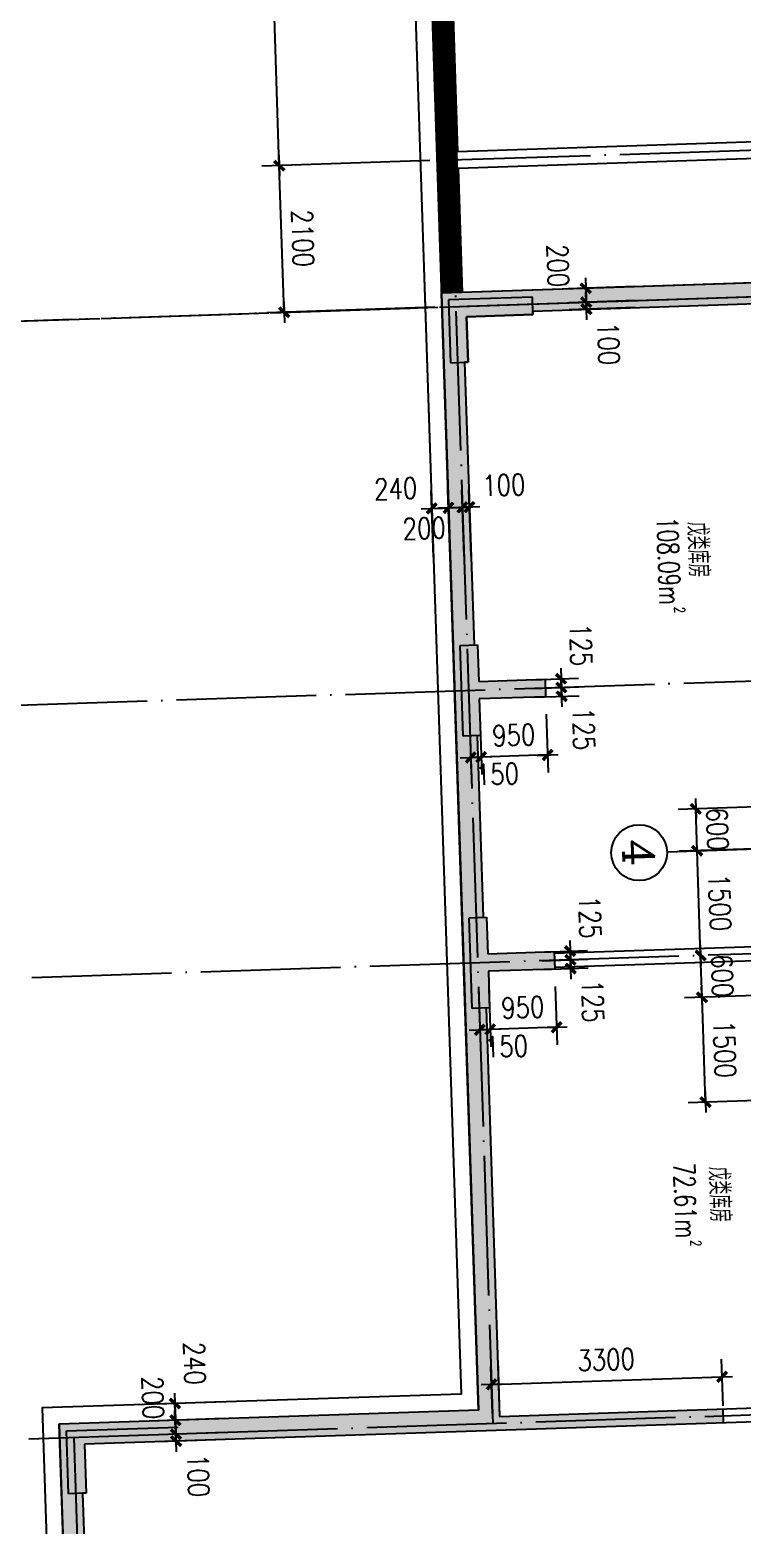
# Model space of a CAD drawing. Extents: x 634182 to 802382, y -1101880 to -864080.
# Drawn here: x 648842 to 659032, y -983810 to -962407 of the extents above; entities that cross this region are included whole.
import ezdxf
from ezdxf.enums import TextEntityAlignment as Align

# ---------------------------------------------------------------- set-up
doc = ezdxf.new("R2010")
doc.units = 0
doc.header["$LTSCALE"] = 1000
doc.header["$MEASUREMENT"] = 0
doc.linetypes.add('DOTE', pattern=[2.42, 2, -0.2, 0.02, -0.2])
doc.layers.get('0').update_dxf_attribs({"linetype": 'CONTINUOUS'})
doc.layers.get('DEFPOINTS').update_dxf_attribs({"linetype": 'CONTINUOUS'})
for name, color, linetype in [('21', 21, 'CONTINUOUS'), ('210', 4, 'CONTINUOUS'), ('AXIS', 3, 'CONTINUOUS'), ('AXIS_TEXT', 7, 'CONTINUOUS'), ('DOTE', 1, 'DOTE'), ('PUB_DIM', 3, 'CONTINUOUS'), ('TEXT1', 7, 'CONTINUOUS'), ('WALL', 191, 'CONTINUOUS')]:
    doc.layers.add(name, color=color, linetype=linetype)
doc.styles.add('COMPLEX', font='COMPLEX')
doc.styles.add('DIM_FONT', font='simplex.shx', dxfattribs={"width": 0.8})
doc.styles.add('Z', font='romans', dxfattribs={"width": 0.8, "bigfont": 'z'})
doc.dimstyles.new('DIMN', dxfattribs={"dimtxt": 300, "dimasz": 1, "dimexe": 250, "dimexo": 300, "dimgap": 150, "dimtad": 1, "dimdec": 0, "dimzin": 0, "dimdsep": 46, "dimtxsty": 'DIM_FONT', "dimblk": '_DIMX', "dimblk1": '_DIMX', "dimblk2": '_DIMX', "dimcen": 2.5, "dimclrt": 7, "dimadec": 0, "dimazin": 0, "dimtfac": 1, "dimtdec": 0, "dimtix": 1, "dimtmove": 2, "dimatfit": 3, "dimldrblk": '_DIMX', "dimfxl": 0, "dimtolj": 1, "dimtzin": 0, "dimarcsym": 0})

# ---------------------------------------------------------------- blocks, each defined once
blk = doc.blocks.new('_DIMX')
blk.add_line((-150, 0), (150, 0))
at = {"const_width": 50}
blk.add_lwpolyline([(-70, -70), (70, 70)], dxfattribs=at)
blk = doc.blocks.new('*D1071')
at = {"color": 0, "linetype": 'ByBlock'}
for p, q in [((647566, -966172), (644767, -966264)), ((646624, -1014708), (645017, -966257)), ((649173, -1014625), (646375, -1014718))]:
    blk.add_line(p, q, dxfattribs=at)
at = {"layer": 'DEFPOINTS', "color": 0, "linetype": 'ByBlock'}
for p in [(645017, -966256), (647866, -966162, -285), (649473, -1014615, -285)]:
    blk.add_point(p, dxfattribs=at)
at = {"color": 0, "linetype": 'ByBlock'}
for p, rotation in [((645017, -966256), 91.90000000000002), ((646624, -1014709), 271.9)]:
    blk.add_blockref('_DIMX', p, dxfattribs=dict(at, rotation=rotation))
at = {"color": 7, "linetype": 'ByBlock', "insert": (646121, -990473), "char_height": 300, "attachment_point": 5, "rotation": 271.9, "style": 'DIM_FONT'}
blk.add_mtext('\\A1;48480', dxfattribs=at)
blk = doc.blocks.new('_AXISO')
blk.add_circle((0, 0), 0.5)
at = {"layer": 'AXIS_TEXT', "style": 'COMPLEX', "width": 1.041667}
blk.add_attdef('A', text='', height=0.56, dxfattribs=at).set_placement((-0.25, -0.28), (0.25, -0.28), align=Align.FIT)
blk = doc.blocks.new('*D1085')
at = {"color": 0, "linetype": 'ByBlock'}
for p, q in [((659916, -976208), (658209, -976264)), ((658509, -977754), (658459, -976257)), ((659966, -977707), (658259, -977763))]:
    blk.add_line(p, q, dxfattribs=at)
at = {"layer": 'DEFPOINTS', "color": 0, "linetype": 'ByBlock'}
for p in [(660216, -976198, -285), (658459, -976256), (660266, -977697, -285)]:
    blk.add_point(p, dxfattribs=at)
at = {"color": 0, "linetype": 'ByBlock'}
for p, rotation in [((658459, -976256), 91.90000000000002), ((658509, -977755), 271.9)]:
    blk.add_blockref('_DIMX', p, dxfattribs=dict(at, rotation=rotation))
at = {"color": 7, "linetype": 'ByBlock', "insert": (658784, -976996), "char_height": 300, "attachment_point": 5, "rotation": 271.9, "style": 'DIM_FONT'}
blk.add_mtext('\\A1;1500', dxfattribs=at)
blk = doc.blocks.new('*D1102')
at = {"color": 0, "linetype": 'ByBlock'}
for p, q in [((657502, -966282), (656552, -966314)), ((656802, -966304), (656802, -966303)), ((656802, -966305), (656805, -966405)), ((656802, -966305), (656805, -966405)), ((657505, -966382), (656556, -966414)), ((656805, -966406), (656805, -966407))]:
    blk.add_line(p, q, dxfattribs=at)
at = {"layer": 'DEFPOINTS', "color": 0, "linetype": 'ByBlock'}
for p in [(657802, -966272), (656805, -966405), (657805, -966372)]:
    blk.add_point(p, dxfattribs=at)
at = {"color": 0, "linetype": 'ByBlock'}
for p, rotation in [((656802, -966305), 271.8999999997575), ((656805, -966405), 91.89999999975744)]:
    blk.add_blockref('_DIMX', p, dxfattribs=dict(at, rotation=rotation))
at = {"color": 7, "linetype": 'ByBlock', "insert": (657122, -966897), "char_height": 300, "attachment_point": 5, "rotation": 271.9, "style": 'DIM_FONT'}
blk.add_mtext('\\A1;100', dxfattribs=at)
blk = doc.blocks.new('*D1103')
at = {"color": 0, "linetype": 'ByBlock'}
for p, q in [((657495, -966082), (656546, -966114)), ((656795, -966105), (656795, -966104)), ((656795, -966106), (656802, -966305)), ((656795, -966106), (656802, -966305)), ((657502, -966282), (656552, -966314)), ((656802, -966306), (656802, -966307))]:
    blk.add_line(p, q, dxfattribs=at)
at = {"layer": 'DEFPOINTS', "color": 0, "linetype": 'ByBlock'}
for p in [(657795, -966072), (656802, -966305), (657802, -966272)]:
    blk.add_point(p, dxfattribs=at)
at = {"color": 0, "linetype": 'ByBlock'}
for p, rotation in [((656795, -966106), 271.9000000000187), ((656802, -966305), 91.9000000000187)]:
    blk.add_blockref('_DIMX', p, dxfattribs=dict(at, rotation=rotation))
at = {"color": 7, "linetype": 'ByBlock', "insert": (656397, -965781), "char_height": 300, "attachment_point": 5, "rotation": 271.9, "style": 'DIM_FONT'}
blk.add_mtext('\\A1;200', dxfattribs=at)
blk = doc.blocks.new('*D1119')
at = {"color": 0, "linetype": 'ByBlock'}
for p, q in [((658439, -975655), (658439, -975654)), ((658459, -976256), (658439, -975656)), ((658670, -975649), (658689, -975648)), ((658459, -976257), (658459, -976258)), ((658690, -976248), (658709, -976248))]:
    blk.add_line(p, q, dxfattribs=at)
at = {"layer": 'DEFPOINTS', "color": 0, "linetype": 'ByBlock'}
for p in [(658370, -975659, -285), (658439, -975656), (658390, -976258, -285)]:
    blk.add_point(p, dxfattribs=at)
at = {"color": 0, "linetype": 'ByBlock'}
for p, rotation in [((658439, -975656), 271.9), ((658459, -976256), 91.90000000000002)]:
    blk.add_blockref('_DIMX', p, dxfattribs=dict(at, rotation=rotation))
at = {"color": 7, "linetype": 'ByBlock', "insert": (658749, -975946), "char_height": 300, "attachment_point": 5, "rotation": 271.9, "style": 'DIM_FONT'}
blk.add_mtext('\\A1;600', dxfattribs=at)
blk = doc.blocks.new('*D1120')
at = {"color": 0, "linetype": 'ByBlock'}
for p, q in [((659827, -973509), (658120, -973566)), ((658369, -973556), (658369, -973555)), ((658389, -974157), (658369, -973557)), ((659847, -974109), (658139, -974165)), ((658389, -974158), (658389, -974159))]:
    blk.add_line(p, q, dxfattribs=at)
at = {"layer": 'DEFPOINTS', "color": 0, "linetype": 'ByBlock'}
for p in [(658369, -973557), (660127, -973499, -285), (660147, -974099, -285)]:
    blk.add_point(p, dxfattribs=at)
at = {"color": 0, "linetype": 'ByBlock'}
for p, rotation in [((658369, -973557), 271.9), ((658389, -974157), 91.90000000000002)]:
    blk.add_blockref('_DIMX', p, dxfattribs=dict(at, rotation=rotation))
at = {"color": 7, "linetype": 'ByBlock', "insert": (658679, -973847), "char_height": 300, "attachment_point": 5, "rotation": 271.9, "style": 'DIM_FONT'}
blk.add_mtext('\\A1;600', dxfattribs=at)
blk = doc.blocks.new('*D1121')
at = {"color": 0, "linetype": 'ByBlock'}
for p, q in [((658439, -975655), (658389, -974158)), ((658620, -974149), (658639, -974149)), ((658670, -975649), (658689, -975648))]:
    blk.add_line(p, q, dxfattribs=at)
at = {"layer": 'DEFPOINTS', "color": 0, "linetype": 'ByBlock'}
for p in [(658320, -974159, -285), (658389, -974157), (658370, -975659, -285)]:
    blk.add_point(p, dxfattribs=at)
at = {"color": 0, "linetype": 'ByBlock'}
for p, rotation in [((658389, -974157), 91.90000000000002), ((658439, -975656), 271.9)]:
    blk.add_blockref('_DIMX', p, dxfattribs=dict(at, rotation=rotation))
at = {"color": 7, "linetype": 'ByBlock', "insert": (658714, -974897), "char_height": 300, "attachment_point": 5, "rotation": 271.9, "style": 'DIM_FONT'}
blk.add_mtext('\\A1;1500', dxfattribs=at)
blk = doc.blocks.new('*D1135')
at = {"color": 0, "linetype": 'ByBlock'}
for p, q in [((655281, -972233), (655308, -973067)), ((656230, -972202), (656258, -973036)), ((656249, -972786), (655301, -972817))]:
    blk.add_line(p, q, dxfattribs=at)
at = {"layer": 'DEFPOINTS', "color": 0, "linetype": 'ByBlock'}
for p in [(656220, -971902), (655271, -971933), (655300, -972817)]:
    blk.add_point(p, dxfattribs=at)
at = {"color": 0, "linetype": 'ByBlock'}
for p, rotation in [((655300, -972817), 181.9000000000048), ((656250, -972786), 1.900000000004853)]:
    blk.add_blockref('_DIMX', p, dxfattribs=dict(at, rotation=rotation))
at = {"color": 7, "linetype": 'ByBlock', "insert": (655765, -972502), "char_height": 300, "attachment_point": 5, "rotation": 1.9, "style": 'DIM_FONT'}
blk.add_mtext('\\A1;950', dxfattribs=at)
blk = doc.blocks.new('*D1136')
at = {"color": 0, "linetype": 'ByBlock'}
for p, q in [((656036, -971709), (656692, -971687)), ((656442, -971694), (656442, -971693)), ((656442, -971695), (656446, -971820)), ((656442, -971695), (656446, -971820)), ((656041, -971834), (656696, -971812)), ((656446, -971821), (656447, -971822))]:
    blk.add_line(p, q, dxfattribs=at)
at = {"layer": 'DEFPOINTS', "color": 0, "linetype": 'ByBlock'}
for p in [(655737, -971719), (655741, -971844), (656446, -971820)]:
    blk.add_point(p, dxfattribs=at)
at = {"color": 0, "linetype": 'ByBlock'}
for p, rotation in [((656442, -971695), 271.8999999999724), ((656446, -971820), 91.89999999997241)]:
    blk.add_blockref('_DIMX', p, dxfattribs=dict(at, rotation=rotation))
at = {"color": 7, "linetype": 'ByBlock', "insert": (656726, -971209), "char_height": 300, "attachment_point": 5, "rotation": 271.9, "style": 'DIM_FONT'}
blk.add_mtext('\\A1;125', dxfattribs=at)
blk = doc.blocks.new('*D1137')
at = {"color": 0, "linetype": 'ByBlock'}
for p, q in [((656041, -971834), (656696, -971812)), ((656446, -971819), (656446, -971818)), ((656446, -971820), (656451, -971945)), ((656446, -971820), (656451, -971945)), ((656045, -971959), (656700, -971937)), ((656451, -971946), (656451, -971947))]:
    blk.add_line(p, q, dxfattribs=at)
at = {"layer": 'DEFPOINTS', "color": 0, "linetype": 'ByBlock'}
for p in [(655741, -971844), (655745, -971969), (656451, -971945)]:
    blk.add_point(p, dxfattribs=at)
at = {"color": 0, "linetype": 'ByBlock'}
for p, rotation in [((656446, -971820), 271.8999999999924), ((656451, -971945), 91.89999999999235)]:
    blk.add_blockref('_DIMX', p, dxfattribs=dict(at, rotation=rotation))
at = {"color": 7, "linetype": 'ByBlock', "insert": (656766, -972412), "char_height": 300, "attachment_point": 5, "rotation": 271.9, "style": 'DIM_FONT'}
blk.add_mtext('\\A1;125', dxfattribs=at)
blk = doc.blocks.new('*D1138')
at = {"color": 0, "linetype": 'ByBlock'}
for p, q in [((656166, -975607), (656821, -975585)), ((656170, -975732), (656825, -975710)), ((656571, -975592), (656571, -975591)), ((656571, -975593), (656576, -975718)), ((656571, -975593), (656576, -975718)), ((656576, -975719), (656576, -975720))]:
    blk.add_line(p, q, dxfattribs=at)
at = {"layer": 'DEFPOINTS', "color": 0, "linetype": 'ByBlock'}
for p in [(655866, -975616), (655870, -975742), (656576, -975718)]:
    blk.add_point(p, dxfattribs=at)
at = {"color": 0, "linetype": 'ByBlock'}
for p, rotation in [((656571, -975593), 271.8999999999497), ((656576, -975718), 91.89999999994966)]:
    blk.add_blockref('_DIMX', p, dxfattribs=dict(at, rotation=rotation))
at = {"color": 7, "linetype": 'ByBlock', "insert": (656856, -975107), "char_height": 300, "attachment_point": 5, "rotation": 271.9, "style": 'DIM_FONT'}
blk.add_mtext('\\A1;125', dxfattribs=at)
blk = doc.blocks.new('*D1139')
at = {"color": 0, "linetype": 'ByBlock'}
for p, q in [((656170, -975732), (656825, -975710)), ((656576, -975717), (656576, -975716)), ((656576, -975718), (656580, -975843)), ((656576, -975718), (656580, -975843)), ((656174, -975856), (656830, -975835)), ((656580, -975844), (656580, -975845))]:
    blk.add_line(p, q, dxfattribs=at)
at = {"layer": 'DEFPOINTS', "color": 0, "linetype": 'ByBlock'}
for p in [(655870, -975742), (655874, -975866), (656580, -975843)]:
    blk.add_point(p, dxfattribs=at)
at = {"color": 0, "linetype": 'ByBlock'}
for p, rotation in [((656576, -975718), 271.8999999998408), ((656580, -975843), 91.89999999984079)]:
    blk.add_blockref('_DIMX', p, dxfattribs=dict(at, rotation=rotation))
at = {"color": 7, "linetype": 'ByBlock', "insert": (656895, -976310), "char_height": 300, "attachment_point": 5, "rotation": 271.9, "style": 'DIM_FONT'}
blk.add_mtext('\\A1;125', dxfattribs=at)
blk = doc.blocks.new('*D1164')
at = {"color": 0, "linetype": 'ByBlock'}
for p, q in [((655131, -972238), (655158, -973072)), ((655281, -972233), (655308, -973067)), ((655149, -972822), (655148, -972822)), ((655150, -972822), (655300, -972817)), ((655150, -972822), (655300, -972817)), ((655301, -972817), (655302, -972817))]:
    blk.add_line(p, q, dxfattribs=at)
at = {"layer": 'DEFPOINTS', "color": 0, "linetype": 'ByBlock'}
for p in [(655121, -971938), (655271, -971933), (655300, -972817)]:
    blk.add_point(p, dxfattribs=at)
at = {"color": 0, "linetype": 'ByBlock'}
for p, rotation in [((655150, -972822), 1.899999999892863), ((655300, -972817), 181.8999999998929)]:
    blk.add_blockref('_DIMX', p, dxfattribs=dict(at, rotation=rotation))
at = {"color": 7, "linetype": 'ByBlock', "insert": (655532, -973059), "char_height": 300, "attachment_point": 5, "rotation": 1.9, "style": 'DIM_FONT'}
blk.add_mtext('\\A1;150', dxfattribs=at)
blk = doc.blocks.new('*D1177')
at = {"color": 0, "linetype": 'ByBlock'}
for p, q in [((655410, -976131), (655438, -976965)), ((656360, -976100), (656387, -976934)), ((656378, -976684), (655430, -976715))]:
    blk.add_line(p, q, dxfattribs=at)
at = {"layer": 'DEFPOINTS', "color": 0, "linetype": 'ByBlock'}
for p in [(655400, -975831), (656350, -975800), (655429, -976715)]:
    blk.add_point(p, dxfattribs=at)
at = {"color": 0, "linetype": 'ByBlock'}
for p, rotation in [((655429, -976715), 181.900000000005), ((656379, -976684), 1.900000000005093)]:
    blk.add_blockref('_DIMX', p, dxfattribs=dict(at, rotation=rotation))
at = {"color": 7, "linetype": 'ByBlock', "insert": (655894, -976400), "char_height": 300, "attachment_point": 5, "rotation": 1.9, "style": 'DIM_FONT'}
blk.add_mtext('\\A1;950', dxfattribs=at)
blk = doc.blocks.new('*D1178')
at = {"color": 0, "linetype": 'ByBlock'}
for p, q in [((655260, -976136), (655288, -976970)), ((655410, -976131), (655438, -976965)), ((655278, -976720), (655277, -976720)), ((655279, -976720), (655429, -976715)), ((655279, -976720), (655429, -976715)), ((655430, -976715), (655431, -976715))]:
    blk.add_line(p, q, dxfattribs=at)
at = {"layer": 'DEFPOINTS', "color": 0, "linetype": 'ByBlock'}
for p in [(655250, -975836), (655400, -975831), (655429, -976715)]:
    blk.add_point(p, dxfattribs=at)
at = {"color": 0, "linetype": 'ByBlock'}
for p, rotation in [((655279, -976720), 1.900000000067443), ((655429, -976715), 181.9000000000675)]:
    blk.add_blockref('_DIMX', p, dxfattribs=dict(at, rotation=rotation))
at = {"color": 7, "linetype": 'ByBlock', "insert": (655661, -976957), "char_height": 300, "attachment_point": 5, "rotation": 1.9, "style": 'DIM_FONT'}
blk.add_mtext('\\A1;150', dxfattribs=at)
blk = doc.blocks.new('*D1189')
at = {"color": 0, "linetype": 'ByBlock'}
for p, q in [((651631, -982486), (650682, -982517)), ((651635, -982586), (650685, -982617)), ((650932, -982508), (650932, -982507)), ((650935, -982609), (650932, -982509)), ((650935, -982609), (650932, -982509)), ((650935, -982610), (650935, -982611))]:
    blk.add_line(p, q, dxfattribs=at)
at = {"layer": 'DEFPOINTS', "color": 0, "linetype": 'ByBlock'}
for p in [(650932, -982509), (651931, -982476), (651935, -982576)]:
    blk.add_point(p, dxfattribs=at)
at = {"color": 0, "linetype": 'ByBlock'}
for p, rotation in [((650932, -982509), 271.8999999999902), ((650935, -982609), 91.89999999999016)]:
    blk.add_blockref('_DIMX', p, dxfattribs=dict(at, rotation=rotation))
at = {"color": 7, "linetype": 'ByBlock', "insert": (651252, -983101), "char_height": 300, "attachment_point": 5, "rotation": 271.9, "style": 'DIM_FONT'}
blk.add_mtext('\\A1;100', dxfattribs=at)
blk = doc.blocks.new('*D1190')
at = {"color": 0, "linetype": 'ByBlock'}
for p, q in [((651625, -982286), (650675, -982317)), ((650925, -982308), (650925, -982307)), ((650932, -982509), (650925, -982309)), ((650932, -982509), (650925, -982309)), ((651631, -982486), (650682, -982517)), ((650932, -982510), (650932, -982511))]:
    blk.add_line(p, q, dxfattribs=at)
at = {"layer": 'DEFPOINTS', "color": 0, "linetype": 'ByBlock'}
for p in [(650925, -982309), (651925, -982276), (651931, -982476)]:
    blk.add_point(p, dxfattribs=at)
at = {"color": 0, "linetype": 'ByBlock'}
for p, rotation in [((650925, -982309), 271.900000000052), ((650932, -982509), 91.90000000005199)]:
    blk.add_blockref('_DIMX', p, dxfattribs=dict(at, rotation=rotation))
at = {"color": 7, "linetype": 'ByBlock', "insert": (650601, -981986), "char_height": 300, "attachment_point": 5, "rotation": 271.9, "style": 'DIM_FONT'}
blk.add_mtext('\\A1;200', dxfattribs=at)
blk = doc.blocks.new('*D1191')
at = {"color": 0, "linetype": 'ByBlock'}
for p, q in [((651617, -982046), (650667, -982077)), ((650917, -982068), (650917, -982067)), ((650925, -982309), (650917, -982069)), ((650925, -982309), (650917, -982069)), ((651625, -982286), (650675, -982317)), ((650925, -982310), (650925, -982311))]:
    blk.add_line(p, q, dxfattribs=at)
at = {"layer": 'DEFPOINTS', "color": 0, "linetype": 'ByBlock'}
for p in [(650917, -982069), (651917, -982036), (651925, -982276)]:
    blk.add_point(p, dxfattribs=at)
at = {"color": 0, "linetype": 'ByBlock'}
for p, rotation in [((650917, -982069), 271.8999999999562), ((650925, -982309), 91.89999999995621)]:
    blk.add_blockref('_DIMX', p, dxfattribs=dict(at, rotation=rotation))
at = {"color": 7, "linetype": 'ByBlock', "insert": (651198, -981493), "char_height": 300, "attachment_point": 5, "rotation": 271.9, "style": 'DIM_FONT'}
blk.add_mtext('\\A1;240', dxfattribs=at)
blk = doc.blocks.new('*D1195')
at = {"color": 0, "linetype": 'ByBlock'}
for p, q in [((654615, -969956), (654583, -969006)), ((654855, -969948), (654823, -968998)), ((654591, -969256), (654590, -969256)), ((654592, -969256), (654831, -969248)), ((654592, -969256), (654831, -969248)), ((654832, -969248), (654833, -969248))]:
    blk.add_line(p, q, dxfattribs=at)
at = {"layer": 'DEFPOINTS', "color": 0, "linetype": 'ByBlock'}
for p in [(654831, -969248), (654625, -970255), (654865, -970247)]:
    blk.add_point(p, dxfattribs=at)
at = {"color": 0, "linetype": 'ByBlock'}
for p, rotation in [((654592, -969256), 1.900000000055133), ((654831, -969248), 181.9000000000551)]:
    blk.add_blockref('_DIMX', p, dxfattribs=dict(at, rotation=rotation))
at = {"color": 7, "linetype": 'ByBlock', "insert": (654076, -968973), "char_height": 300, "attachment_point": 5, "rotation": 1.9, "style": 'DIM_FONT'}
blk.add_mtext('\\A1;240', dxfattribs=at)
blk = doc.blocks.new('*D1196')
at = {"color": 0, "linetype": 'ByBlock'}
for p, q in [((655055, -969941), (655023, -968991)), ((655154, -969938), (655123, -968988)), ((655030, -969241), (655029, -969241)), ((655031, -969241), (655131, -969238)), ((655031, -969241), (655131, -969238)), ((655132, -969238), (655133, -969238))]:
    blk.add_line(p, q, dxfattribs=at)
at = {"layer": 'DEFPOINTS', "color": 0, "linetype": 'ByBlock'}
for p in [(655131, -969238), (655065, -970241), (655164, -970237)]:
    blk.add_point(p, dxfattribs=at)
at = {"color": 0, "linetype": 'ByBlock'}
for p, rotation in [((655031, -969241), 1.899999999926676), ((655131, -969238), 181.8999999999267)]:
    blk.add_blockref('_DIMX', p, dxfattribs=dict(at, rotation=rotation))
at = {"color": 7, "linetype": 'ByBlock', "insert": (655623, -968922), "char_height": 300, "attachment_point": 5, "rotation": 1.9, "style": 'DIM_FONT'}
blk.add_mtext('\\A1;100', dxfattribs=at)
blk = doc.blocks.new('*D1197')
at = {"color": 0, "linetype": 'ByBlock'}
for p, q in [((654855, -969948), (654823, -968998)), ((655055, -969941), (655023, -968991)), ((654830, -969248), (654829, -969248)), ((654831, -969248), (655031, -969241)), ((654831, -969248), (655031, -969241)), ((655032, -969241), (655033, -969241))]:
    blk.add_line(p, q, dxfattribs=at)
at = {"layer": 'DEFPOINTS', "color": 0, "linetype": 'ByBlock'}
for p in [(655031, -969241), (654865, -970247), (655065, -970241)]:
    blk.add_point(p, dxfattribs=at)
at = {"color": 0, "linetype": 'ByBlock'}
for p, rotation in [((655031, -969241), 181.8999999999681), ((654831, -969248), 1.899999999968083)]:
    blk.add_blockref('_DIMX', p, dxfattribs=dict(at, rotation=rotation))
at = {"color": 7, "linetype": 'ByBlock', "insert": (654484, -969540), "char_height": 300, "attachment_point": 5, "rotation": 1.9, "style": 'DIM_FONT'}
blk.add_mtext('\\A1;200', dxfattribs=at)
blk = doc.blocks.new('*D1682')
at = {"color": 0, "linetype": 'ByBlock'}
for p, q in [((654400, -959276), (651995, -959356)), ((652411, -964349), (652245, -959349)), ((654566, -964278), (652161, -964358))]:
    blk.add_line(p, q, dxfattribs=at)
at = {"layer": 'DEFPOINTS', "color": 0, "linetype": 'ByBlock'}
for p in [(654700, -959266), (652245, -959348), (654866, -964268)]:
    blk.add_point(p, dxfattribs=at)
at = {"color": 0, "linetype": 'ByBlock'}
for p, rotation in [((652245, -959348), 91.9000000000003), ((652411, -964350), 271.9000000000003)]:
    blk.add_blockref('_DIMX', p, dxfattribs=dict(at, rotation=rotation))
at = {"color": 7, "linetype": 'ByBlock', "insert": (652628, -961839), "char_height": 300, "attachment_point": 5, "rotation": 271.9, "style": 'DIM_FONT'}
blk.add_mtext('\\A1;5005', dxfattribs=at)
blk = doc.blocks.new('*D1684')
at = {"color": 0, "linetype": 'ByBlock'}
for p, q in [((654566, -964278), (652161, -964358)), ((652481, -966448), (652411, -964351)), ((654636, -966377), (652231, -966457))]:
    blk.add_line(p, q, dxfattribs=at)
at = {"layer": 'DEFPOINTS', "color": 0, "linetype": 'ByBlock'}
for p in [(652411, -964350), (654866, -964268), (654936, -966367)]:
    blk.add_point(p, dxfattribs=at)
at = {"color": 0, "linetype": 'ByBlock'}
for p, rotation in [((652411, -964350), 91.89999999999846), ((652481, -966449), 271.8999999999984)]:
    blk.add_blockref('_DIMX', p, dxfattribs=dict(at, rotation=rotation))
at = {"color": 7, "linetype": 'ByBlock', "insert": (652746, -965389), "char_height": 300, "attachment_point": 5, "rotation": 271.9, "style": 'DIM_FONT'}
blk.add_mtext('\\A1;2100', dxfattribs=at)

msp = doc.modelspace()

# ---------------------------------------------------------------- linework, layer by layer
at = {"layer": '21'}
for points in [[(654729.491, -966174.079), (655039.503, -966463.96), (670720.646, -965643.597), (670430.806, -965953.377)], [(655259.944, -982165.17), (655569.661, -982455.045), (654729.491, -966174.079), (655039.272, -966463.967)], [(656032.178, -966230.919), (656040.467, -966480.782), (654832.84, -966270.791), (655090.989, -966512.279)], [(655090.989, -966512.279), (654832.84, -966270.791), (655112.54, -967161.922), (654862.677, -967170.211)], [(655246.815, -971209.595), (654996.952, -971217.884), (655289.917, -972508.88), (655040.054, -972517.169)], [(655214.401, -971735.959), (655222.42, -971985.83), (656213.699, -971702.809), (656221.988, -971952.671)], [(655376.12, -975107.45), (655126.258, -975115.739), (655419.222, -976406.735), (655169.359, -976415.024)], [(655393.527, -975632.161), (655401.815, -975882.024), (656343.004, -975600.664), (656351.293, -975850.526)], [(649573.321, -982653.98), (649263.175, -982364.103), (655570.005, -982455.034), (655259.944, -982165.17)], [(655563.358, -982255.144), (655569.989, -982455.034), (658761.441, -982148.886), (658768.072, -982348.776)], [(650614.348, -1014036.574), (650324.204, -1014346.364), (649572.96, -982653.976), (649263.269, -982364.1)], [(649623.109, -982652.34), (649366.616, -982460.739), (649646.318, -983351.955), (649396.455, -983360.244)]]:
    msp.add_solid(points, dxfattribs=at)
at = {"layer": '210'}
msp.add_lwpolyline([(654879.396, -966169.114, 300, 300, 0), (654650.199, -959271.074, 300, 300, 0)], format="xyseb", dxfattribs=at)
at = {"layer": 'AXIS'}
msp.add_line((657959.234, -974171.369), (660219.119, -974096.401), dxfattribs=at)
at = {"layer": 'DOTE'}
for p, q in [((653893.381, -934987.733), (655467.328, -982358.147)), ((654866.274, -964268.472), (670457.806, -963751.248)), ((647445.568, -966615.797), (670527.432, -965850.093)), ((647845.157, -966602.599), (670527.394, -965848.951)), ((662614.217, -971615.627), (647627.921, -972112.773)), ((660544.73, -975586.424), (647757.227, -976010.629)), ((672592.945, -981790.262), (647976.051, -982607.011)), ((649469.703, -982557.454), (649986.92, -998148.77))]:
    msp.add_line(p, q, dxfattribs=at)
at = {"layer": 'WALL'}
for p, q in [((653984.947, -950993.463), (654654.07, -971129.004)), ((654231.454, -951185.275), (654893.938, -971121.033)), ((654777.033, -958571.362), (654962.232, -964145.217)), ((654962.232, -964145.217), (670353.728, -963633.747)), ((654970.201, -964385.085), (670361.699, -963873.615)), ((654970.201, -964385.085), (655029.313, -966164.133)), ((670420.847, -965653.543), (654729.491, -966174.079)), ((655022.915, -975019.213), (654729.491, -966174.079)), ((656032.178, -966230.919), (654832.838, -966270.705)), ((654832.838, -966270.705), (654862.677, -967170.211)), ((656040.467, -966480.782), (656032.178, -966230.919)), ((656038.809, -966430.809), (661785.648, -966240.167)), ((655090.989, -966512.279), (656040.467, -966480.782)), ((656040.467, -966480.782), (655090.989, -966512.279)), ((655112.54, -967161.922), (655090.989, -966512.279)), ((655112.54, -967161.922), (655090.989, -966512.279)), ((655090.989, -966512.279), (655112.54, -967161.922)), ((656040.467, -966480.782), (656038.809, -966430.809)), ((656038.809, -966430.809), (656040.467, -966480.782)), ((654862.677, -967170.211), (655112.54, -967161.922)), ((655062.477, -967163.583), (655112.54, -967161.922)), ((655112.54, -967161.922), (655062.712, -967163.575)), ((655062.712, -967163.575), (655196.993, -971211.248)), ((654996.952, -971217.884), (655246.815, -971209.595)), ((655040.054, -972517.169), (654996.952, -971217.884)), ((655246.815, -971209.595), (655264.221, -971734.306)), ((655264.221, -971734.306), (656213.699, -971702.809)), ((656213.699, -971702.809), (656221.988, -971952.671)), ((656221.988, -971952.671), (655272.51, -971984.169)), ((655272.51, -971984.169), (655289.917, -972508.88)), ((655289.917, -972508.88), (655040.054, -972517.169)), ((655239.859, -972510.541), (655326.062, -975109.111)), ((655259.944, -982165.17), (655022.888, -975019.214)), ((655126.258, -975115.739), (655376.12, -975107.45)), ((655169.359, -976415.024), (655126.258, -975115.739)), ((655376.12, -975107.45), (655393.527, -975632.161)), ((659212.174, -975530.623), (656343.837, -975625.775)), ((655393.527, -975632.161), (656343.004, -975600.664)), ((656343.004, -975600.664), (656351.293, -975850.526)), ((656343.21, -975606.86), (656351.293, -975850.526)), ((659218.805, -975730.513), (656350.468, -975825.665)), ((656351.293, -975850.526), (655401.815, -975882.024)), ((655401.815, -975882.024), (655419.222, -976406.735)), ((655419.222, -976406.735), (655169.359, -976415.024)), ((655369.408, -976408.388), (655563.375, -982255.171)), ((655536.601, -981455.72), (655563.124, -982255.263)), ((655563.124, -982255.257), (670904.769, -981746.269)), ((655259.944, -982165.17), (649263.175, -982364.103)), ((650910.203, -982169.401), (650916.833, -982369.279)), ((663465.318, -982193.119), (655369.773, -982461.752)), ((658768.079, -982348.97), (658761.448, -982149.08)), ((649498.67, -989460.181), (649263.269, -982364.1)), ((649366.616, -982460.739), (650965.736, -982407.691)), ((649396.455, -983360.244), (649366.616, -982460.739)), ((655369.948, -982461.698), (649623.109, -982652.328)), ((655369.773, -982461.752), (655369.815, -982461.743)), ((649572.96, -982653.976), (649572.96, -982653.991)), ((649623.109, -982652.34), (649646.318, -983351.955)), ((649646.318, -983351.955), (649396.455, -983360.244)), ((649646.318, -983351.955), (649596.169, -983353.619)), ((649596.169, -983353.619), (649801.731, -989550.21))]:
    msp.add_line(p, q, dxfattribs=at)
for points in [[(670969.365, -973139.448), (670969.365, -973139.448), (670720.646, -965643.597), (654729.491, -966174.079), (655259.944, -982165.17), (649263.175, -982364.103), (650324.136, -1014346.366), (666315.446, -1013815.88), (666070.143, -1006420.045)], [(654481.667, -965942.168), (655012.119, -981933.259), (649015.35, -982132.192), (650092.225, -1014594.192), (666563.27, -1014047.791), (666558.594, -1013906.825)]]:
    msp.add_lwpolyline(points, dxfattribs=at)

# ---------------------------------------------------------------- block references
at = {"layer": 'AXIS'}
ref = msp.add_blockref('_AXISO', (657559.454, -974184.631), dxfattribs=dict(at, xscale=800, yscale=800, zscale=800, rotation=271.9))
ref.add_attrib('A', '4', dxfattribs={"layer": 'AXIS_TEXT', "height": 448, "rotation": 271.9, "style": 'COMPLEX', "width": 1.171875}).set_placement((657328.946, -973992.168), (657342.208, -974391.948), align=Align.FIT)

# ---------------------------------------------------------------- texts
at = {"layer": 'TEXT1', "style": 'Z', "width": 0.7}
for s, height, p in [('108.09m', 300, (658003.082, -970639.541)), ('2', 150, (658138.808, -970755.744)), ('72.61m', 300, (658235.503, -979703.973)), ('2', 150, (658371.229, -979820.176))]:
    msp.add_text(s, height=height, rotation=271.9, dxfattribs=at).set_placement(p, align=Align.MIDDLE_RIGHT)
for p in [(658242.306, -969452.411), (658548.511, -978682.842)]:
    msp.add_text('戊类库房', height=300, rotation=271.9, dxfattribs=at).set_placement(p)

# ---------------------------------------------------------------- dimensions: what is measured, and where the dimension line sits
at = {"layer": 'AXIS'}
for base, p1, p2, picture, middle in [((645017.117, -966256.139), (649473.309, -1014614.723, -284.642), (647865.954, -966161.634, -284.642), '*D1071', (646120.63, -990472.738)), ((658369.413, -973557.432), (660146.678, -974098.804, -284.642), (660126.785, -973499.134, -284.642), '*D1120', (658679.195, -973847.32)), ((658389.307, -974157.102), (658369.94, -975658.569, -284.642), (658320.207, -974159.394, -284.642), '*D1121', (658714.008, -974896.743)), ((658439.039, -975656.277), (658389.833, -976258.239, -284.642), (658369.94, -975658.569, -284.642), '*D1119', (658748.821, -975946.166)), ((658458.932, -976255.947), (660266.037, -977696.825, -284.642), (660216.304, -976197.649, -284.642), '*D1085', (658783.634, -976995.588))]:
    dim = msp.add_linear_dim(base=base, p1=p1, p2=p2, angle=271.9, dimstyle='DIMN', dxfattribs=at)
    dim.commit()
    dim.dimension.update_dxf_attribs({"geometry": picture, "text_midpoint": middle})
at = {"layer": 'PUB_DIM'}
for p1, p2, distance, picture, middle in [((654866.274, -964268.472), (654700.327, -959266.084), 2456.53, '*D1682', (652627.956, -961838.778)), ((654935.9, -966367.317), (654866.274, -964268.472), 2456.53, '*D1684', (652745.742, -965389.395)), ((656220.304, -971901.905, -284.642), (655270.74, -971933.405, -284.642), 884.371, '*D1135', (655764.897, -972501.705, -284.642)), ((656349.609, -975799.76, -284.642), (655400.046, -975831.261, -284.642), 884.371, '*D1177', (655894.202, -976399.56, -284.642))]:
    dim = msp.add_aligned_dim(p1=p1, p2=p2, distance=distance, dimstyle='DIMN', dxfattribs=at)
    dim.commit()
    dim.dimension.update_dxf_attribs({"geometry": picture, "text_midpoint": middle})
for base, p1, p2, angle, picture, middle in [((656802.074, -966305.411, -284.642), (657794.894, -966072.389, -284.642), (657801.524, -966272.255, -284.642), 271.9, '*D1103', (656396.84, -965781.117, -284.642)), ((656805.39, -966405.376, -284.642), (657801.524, -966272.255, -284.642), (657804.84, -966372.22, -284.642), 271.9, '*D1102', (657121.869, -966897.153, -284.642)), ((655131.242, -969237.997), (655064.542, -970240.76), (655164.397, -970237.448), 1.9, '*D1196', (655623.019, -968921.518)), ((654831.397, -969247.944), (654624.743, -970255.35), (654864.552, -970247.394), 1.9, '*D1195', (654075.511, -968972.855)), ((655031.387, -969241.31), (654864.552, -970247.394), (655064.542, -970240.76), 1.9, '*D1197', (654484.007, -969540.383)), ((656446.438, -971820.257, -284.642), (655736.548, -971718.638, -284.642), (655740.696, -971843.669, -284.642), 271.9, '*D1136', (656726.314, -971208.642, -284.642)), ((656450.579, -971945.088, -284.642), (655740.696, -971843.669, -284.642), (655744.837, -971968.5, -284.642), 271.9, '*D1137', (656766.232, -972411.98, -284.642)), ((655300.148, -972817.287, -284.642), (655120.732, -971938.382, -284.642), (655270.826, -971933.402, -284.642), 1.9, '*D1164', (655531.75, -973059.028, -284.642)), ((656575.625, -975718.141, -284.642), (655865.734, -975616.497, -284.642), (655869.883, -975741.553, -284.642), 271.9, '*D1138', (656855.501, -975106.526, -284.642)), ((656579.765, -975842.947, -284.642), (655869.883, -975741.553, -284.642), (655874.023, -975866.359, -284.642), 271.9, '*D1139', (656895.42, -976309.864, -284.642)), ((655429.453, -976715.142, -284.642), (655250.037, -975836.237, -284.642), (655400.131, -975831.258, -284.642), 1.9, '*D1178', (655661.055, -976956.883, -284.642)), ((650917.198, -982069.101), (651924.605, -982275.814), (651916.648, -982035.946), 91.9, '*D1191', (651198.249, -981492.926)), ((650925.155, -982308.97), (651931.232, -982475.575), (651924.605, -982275.814), 91.9, '*D1190', (650601.364, -981986.212)), ((650931.782, -982508.731), (651934.552, -982575.65), (651931.232, -982475.575), 91.9, '*D1189', (651251.58, -983100.583))]:
    dim = msp.add_linear_dim(base=base, p1=p1, p2=p2, angle=angle, dimstyle='DIMN', dxfattribs=at)
    dim.commit()
    dim.dimension.update_dxf_attribs({"geometry": picture, "text_midpoint": middle, "dimtype": 129})
msp.add_aligned_dim(p1=(655471.476, -982511.415, -284.642), p2=(658769.838, -982401.997, -284.642), distance=715.698, dimstyle='DIMN', dxfattribs=at).render()

doc.saveas('drawing.dxf')
